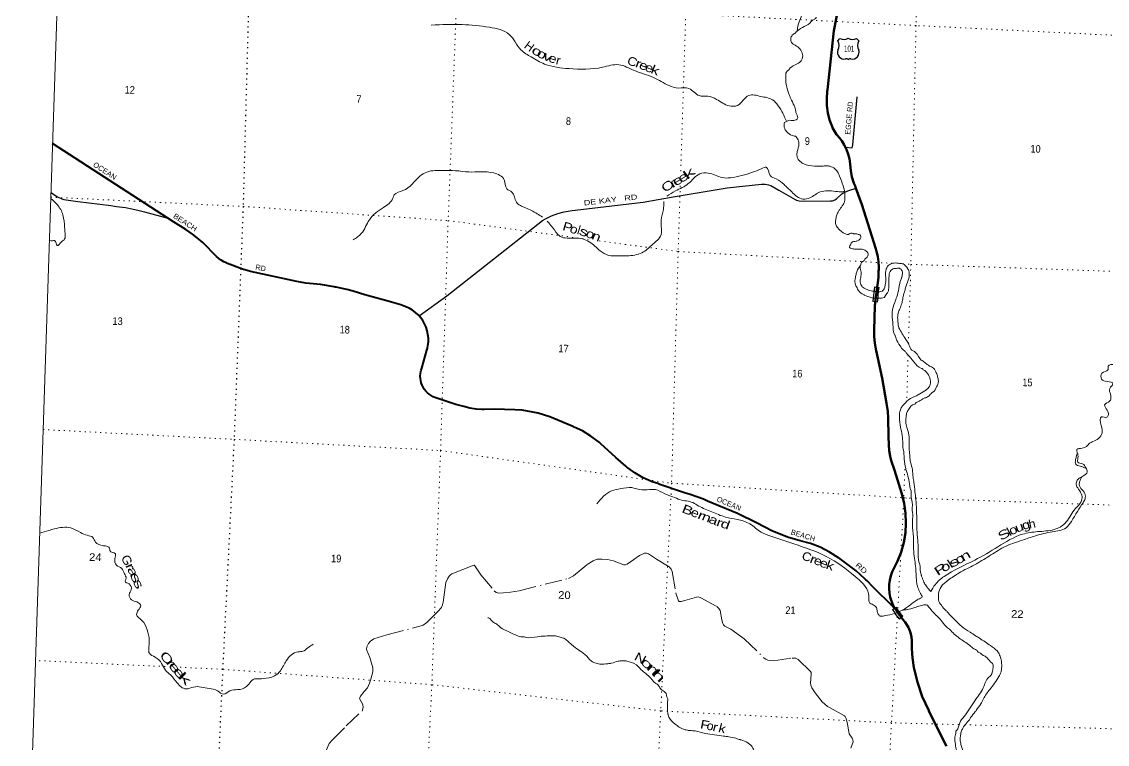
# Model space of a CAD drawing. Header units: feet. Extents: x -751810 to -497223, y -177792 to 12311.
# Drawn here: x -751810 to -726802, y -163256 to -146617 of the extents above; entities that cross this region are included whole.
import ezdxf
from ezdxf.enums import TextEntityAlignment as Align

# ---------------------------------------------------------------- set-up
doc = ezdxf.new("R2010")
doc.units = ezdxf.units.FT
doc.header["$LTSCALE"] = 80
doc.linetypes.add('DOT_DASHED', pattern=[7.7, 5, -1.2, 0.3, -1.2])
doc.linetypes.add('DOTTED', pattern=[1.5, 0.3, -1.2])
for name, color, linetype, lineweight in [('16', 7, 'Continuous', 25), ('20', 7, 'Continuous', 70), ('26', 7, 'Continuous', 40), ('29', 7, 'Continuous', 25), ('39', 7, 'Continuous', 13), ('4', 7, 'Continuous', 13), ('44', 7, 'DOT_DASHED', 13), ('57', 7, 'Continuous', 13), ('6', 7, 'DOTTED', 25), ('7', 7, 'DOTTED', 13)]:
    doc.layers.add(name, color=color, linetype=linetype, lineweight=lineweight)
for name, color, linetype in [('27', 7, 'Continuous'), ('30', 7, 'Continuous'), ('41', 7, 'Continuous')]:
    doc.layers.add(name, color=color, linetype=linetype)

msp = doc.modelspace()

# ---------------------------------------------------------------- linework, layer by layer
at = {"layer": '16'}
for p, q in [((-733011.01, -147059.31), (-732959.7, -147000.55)), ((-732767.94, -146994.58), (-732768.22, -146994.78)), ((-732575.85, -147000.46), (-732524.46, -147059.31))]:
    msp.add_line(p, q, dxfattribs=at)
for centre, radius, start, end in [((-732868.62, -146842.89), 182.07, 239.97227, 303.45418), ((-732666.84, -146843.39), 181.52, 236.33975, 300.08743), ((-732666.85, -146842.89), 182.07, 236.54582, 236.59441), ((-732864.8, -147324.84), 151.42, 159.09177, 283.81923), ((-733203.99, -147169.94), 222.05, 332.97043, 29.75871), ((-732670.68, -147324.84), 151.42, 256.18077, 20.90823), ((-732331.49, -147169.94), 222.05, 150.24129, 207.02957)]:
    msp.add_arc(centre, radius, start, end, dxfattribs=at)
for centre, major_axis, start_param, end_param in [((-732809.46, -147523.66), (-19.56, 51.67), 4.95877769, 6.28318531), ((-732726.01, -147523.66), (19.56, 51.67), 0, 1.32637542)]:
    msp.add_ellipse(centre, major_axis=major_axis, ratio=0.929097, start_param=start_param, end_param=end_param, dxfattribs=at)
at = {"layer": '20'}
for points in [[(-731707.51, -160115.24), (-731720.53, -160087.57), (-731751.31, -160022.17), (-731788.88, -159914.51), (-731800.82, -159870.08), (-731819.19, -159772.43), (-731827.24, -159673.4), (-731824.91, -159574.06), (-731812.2, -159475.52), (-731789.26, -159378.84), (-731756.35, -159285.09), (-731713.81, -159195.3), (-731634.75, -159039.2), (-731551.51, -158828.4), (-731490.77, -158610.06), (-731453.18, -158386.56), (-731439.16, -158160.35), (-731448.86, -157933.92), (-731482.18, -157709.74), (-731538.75, -157490.28), (-731704.02, -156947.33), (-731779.39, -156718.21), (-731804.38, -156624.89), (-731827.11, -156493.53), (-731835.98, -156360.51), (-731839.64, -156166.6), (-731853.13, -155744.96), (-731860.61, -155594.38), (-731888.72, -155397.28), (-731986.79, -154821.7), (-732122.86, -154191.8), (-732131.86, -154157.83), (-732159.99, -154014.62), (-732173, -153869.25), (-732170.74, -153723.31), (-732155.71, -153161.88), (-732155.03, -153136.51), (-732153.03, -153111.88), (-732149.93, -153073.7), (-732075.9, -152503.56), (-732069.6, -152356.99), (-732068.52, -152332.08), (-732067.55, -152306.99), (-732065.83, -152262.98), (-732071.03, -152144.06), (-732088.64, -152026.34), (-732118.46, -151911.11), (-732137.72, -151845.49), (-732453.35, -150826.6), (-732592.13, -150448.42), (-732601.22, -150423.64), (-732611.63, -150398.42), (-732638.8, -150332.63), (-732683.47, -150190.65), (-732713.04, -150044.78), (-732727.21, -149896.62), (-732727.81, -149889.39), (-732743.58, -149776.35), (-732771.08, -149665.57), (-732810.02, -149558.28), (-732859.95, -149455.65), (-732920.33, -149358.8), (-732971.02, -149293.79), (-732990.62, -149268.65), (-733011.52, -149243.79), (-733038.33, -149211.91), (-733088.4, -149139.14), (-733130.59, -149061.54), (-733142.46, -149033.72), (-733198.6, -148875.83), (-733237.93, -148712.94), (-733260.01, -148546.82), (-733264.61, -148379.31), (-733253.61, -148237.23), (-733251.71, -148212.56), (-733248.9, -148187.23), (-733097.78, -146825.06), (-733035.75, -146472.39)], [(-730505.05, -163299.85), (-730909.38, -162490.15), (-730916.67, -162476.45), (-731064.09, -162158.54), (-731177.47, -161826.96), (-731255.57, -161485.34), (-731290.65, -161263.56), (-731302.08, -161053.98), (-731303.44, -161028.97), (-731303.88, -161003.98), (-731306.33, -160864.68), (-731306.77, -160839.67), (-731309.41, -160814.68), (-731312.31, -160787.2), (-731326.97, -160712.44), (-731349.37, -160639.63), (-731379.26, -160569.56), (-731416.31, -160502.99), (-731460.11, -160440.67), (-731510.16, -160383.23), (-731707.51, -160115.24)]]:
    msp.add_lwpolyline(points, dxfattribs=at)
at = {"layer": '26'}
for points in [[(-744614.62, -152722.02), (-744928.06, -152668.24), (-745094.66, -152654.79), (-745266.31, -152638.93), (-745474.51, -152599.52), (-746536.92, -152372.03), (-746726, -152318.21), (-747067.88, -152182.21), (-747092.75, -152172.32), (-747117.88, -152161.2), (-747153.37, -152145.5), (-747213.19, -152111.31), (-747269.11, -152071.06), (-747320.52, -152025.19), (-747366.85, -151974.19), (-747590.59, -151747.41), (-747615.21, -151722.46), (-747640.27, -151701.17), (-747765.41, -151594.85), (-747873.69, -151506.46), (-748025.31, -151404.47), (-748312.42, -151222.1), (-751100.46, -149424.62)], [(-731707.51, -160115.24), (-731735.21, -160087.86), (-732199.19, -159629.29), (-732335.8, -159491.99), (-732360.76, -159466.9), (-732385.67, -159444.69), (-732587.71, -159264.52), (-732988.19, -158963.79), (-732993.62, -158959.86), (-733197.56, -158828.16), (-733414.14, -158718.5), (-733641, -158632.09), (-733875.66, -158569.86), (-734171.81, -158483.09), (-734526.15, -158341.67), (-734863.77, -158163.99), (-735321.57, -157943.13), (-736011.03, -157653.93), (-736107.62, -157612.74), (-736411.75, -157506.86), (-736436.33, -157498.31), (-736461.75, -157490.07), (-736562.18, -157457.54), (-737105.93, -157270.7), (-737156.82, -157253.49), (-737286.22, -157208.59), (-737491.96, -157117.16), (-737687.01, -157004.73), (-737844.24, -156890.67), (-737869.18, -156872.57), (-737894.24, -156850.61), (-738119.49, -156653.19), (-738468.53, -156337.25), (-738511.03, -156300.16), (-738695.79, -156158.99), (-738894.3, -156037.91), (-739079.37, -155950.1), (-739104.2, -155938.32), (-739129.37, -155927.85), (-739553.77, -155751.26), (-739645.52, -155713.81), (-739915.18, -155633.17), (-740277.31, -155560.39), (-740451.79, -155551.5), (-740922.82, -155535.66), (-741158.27, -155547.53), (-741201.99, -155548.04), (-741344.29, -155539.96), (-741484.95, -155517.04), (-741622.46, -155479.55), (-741812.89, -155430.36), (-742295.64, -155267.5), (-742331.28, -155252.33), (-742378.82, -155226.84), (-742423.43, -155196.51), (-742464.62, -155161.69), (-742501.95, -155122.76), (-742535.01, -155080.13), (-742563.42, -155034.29), (-742586.9, -154985.72), (-742605.16, -154934.97), (-742618.02, -154882.58), (-742625.34, -154829.14), (-742627.02, -154775.23), (-742623.07, -154721.44), (-742613.51, -154668.35), (-742605.72, -154641.56), (-742598.38, -154616.3), (-742591.46, -154591.56), (-742477.15, -154182.83), (-742470.17, -154157.87), (-742464.68, -154132.83), (-742451.76, -154073.34), (-742442.45, -153988.4), (-742442.07, -153902.96), (-742450.63, -153817.94), (-742468.02, -153734.29), (-742494.06, -153652.91), (-742528.47, -153574.69), (-742570.86, -153500.51), (-742620.78, -153431.16), (-742677.67, -153367.41), (-742740.92, -153309.95), (-742809.82, -153259.42), (-742883.63, -153216.37), (-742961.53, -153181.27), (-743076.47, -153138.98), (-743293.33, -153078.56), (-743317.4, -153071.1), (-743905.92, -152903.3), (-744175.2, -152823.06), (-744322.74, -152780.36), (-744564.62, -152731.36), (-744589.3, -152726.37), (-744614.62, -152722.02)]]:
    msp.add_lwpolyline(points, dxfattribs=at)
at = {"layer": '29'}
for points in [[(-732837.21, -149502.39), (-732680.36, -149522.21), (-732663.38, -149448.59), (-732567.41, -148347.83)], [(-742656.03, -153387.07), (-742020, -152927.38), (-739810.49, -151197.43), (-739741.26, -151153.94), (-739605.36, -151084.8), (-739461.5, -151034.74), (-739310.16, -150997.2), (-739129.38, -150961.84), (-737491.81, -150773.18), (-736804.31, -150648.42), (-735555.49, -150441.98), (-734769.3, -150359.38), (-734683.29, -150357.73), (-734603.19, -150372.14), (-734555.7, -150390.27), (-734367.22, -150496.19), (-733992.47, -150714.24), (-733957.8, -150728.15), (-733897.76, -150743.16), (-733777.05, -150749.09), (-733180.6, -150743.15), (-733135.37, -150738.78), (-733109.1, -150732.53), (-733079.08, -150718.76), (-733040.3, -150692.48), (-732916.47, -150581.11), (-732897.71, -150567.34), (-732866.44, -150552.32), (-732781.97, -150512.28), (-732755.11, -150501.02), (-732590.47, -150452.95)], [(-751137.63, -150550.1), (-750984.27, -150653.07), (-750888.54, -150695.85), (-750839.17, -150710.64), (-750784.13, -150720.65), (-750517.59, -150757.09), (-749756.53, -150852.22), (-749627.1, -150869.57), (-749420.72, -150898.36), (-749275.62, -150925.89), (-749104.25, -150962.18), (-748977.27, -150994.29), (-748442.52, -151138.22)]]:
    msp.add_lwpolyline(points, dxfattribs=at)
at = {"layer": '39'}
for p, q in [((-732945.72, -150907.88), (-732966.76, -150943.55)), ((-736930.6, -162268.57), (-736932.93, -162398.82))]:
    msp.add_line(p, q, dxfattribs=at)
msp.add_arc((-731094.57, -159855.11), 26.47, 308.82498, 17.12843, dxfattribs=at)
for points in [[(-734173.52, -145078.2), (-733989.27, -145101.31), (-733789.31, -145131.84), (-733650.67, -145280.7), (-733682.66, -145515.11), (-733798.32, -145872.97), (-733815.36, -146182.57), (-733839.42, -146467.69), (-733902.01, -146616.2), (-733943.88, -146828.34)], [(-733489.29, -146527.07), (-733517.57, -146530.38), (-733542.36, -146557.95), (-733595.34, -146584.82), (-733620.14, -146612.39), (-733947.42, -146833.75), (-733984.56, -146873.09), (-734058.31, -146927.63), (-734092.5, -147015.38), (-734089.47, -147059.77), (-734074.17, -147096.4), (-734022.82, -147142), (-733907.66, -147217.39), (-733833.66, -147332.03), (-733822.31, -147364.54), (-733818.91, -147392.82), (-733828.68, -147469.1), (-733862.24, -147528.68), (-734090.99, -147667.93), (-734148.81, -147730.92), (-734194.18, -147778.12), (-734208.6, -147882.47), (-734200.39, -148055.88), (-734121.59, -148315.63), (-734098.88, -148380.65), (-734013.99, -148547.92), (-733976.68, -148681.78), (-733973.2, -148706.03), (-733931.7, -148831.94), (-733944.5, -148863.84), (-734001.42, -148886.58), (-734086.06, -148888.48), (-734146.56, -148890.99), (-734207.69, -148921.66), (-734236.32, -148941.09), (-734249.39, -148985.06), (-734242.6, -149041.62), (-734219.88, -149106.64), (-734192.5, -149143.58), (-734057.66, -149239.6), (-733969.61, -149265.98), (-733938.48, -149315.11), (-733904.49, -149416.65), (-733904.85, -149432.75), (-733945.05, -149608.96), (-733951.06, -149697.42), (-733932.55, -149770.38), (-733877.53, -149832.19), (-733814.18, -149882.12), (-733738.3, -149912.22), (-733481.22, -149946.88), (-733368.28, -149941.66), (-733279.51, -149935.83), (-733191.1, -149946.11), (-733131.16, -149967.76), (-733075.58, -150005.4), (-733001.15, -150099.91), (-732985.77, -150132.52), (-732970.56, -150173.18), (-732847.58, -150619.32), (-732848.4, -150655.55), (-732845.99, -150728.12), (-732863.36, -150784.06), (-732909.37, -150859.43), (-732945.72, -150907.88)], [(-742375.44, -146695.2), (-741660.52, -146682.77), (-741037.29, -146745.09), (-740579.33, -146909.32), (-740308.53, -147265.2), (-740075.91, -147428.06), (-739762.84, -147592.27), (-739199.72, -147696.41), (-738429.72, -147666.14), (-738054.96, -147607.25), (-737694.42, -147743.22), (-737254.28, -147900.65), (-736897.95, -148088.84), (-736678.92, -148144.34), (-736437.86, -148154.41), (-736201.3, -148319.46), (-736000.67, -148333.89), (-735804.41, -148404.56), (-735510.93, -148555.86), (-735323.26, -148543.56), (-735060.08, -148314.78), (-734783.28, -148336.42), (-734516.89, -148414.05), (-734381.76, -148550.67), (-734193.58, -148909.29)], [(-744177.21, -151643.22), (-743981.53, -151488.19), (-743801.44, -151177.35), (-743475.55, -150892.76), (-743257.41, -150682.25), (-743226.07, -150606.99), (-743026.65, -150506.51), (-742636.37, -150174.24), (-742473.36, -150078.29), (-742107.56, -150041.19), (-741814.01, -150047.42), (-741511.35, -150076.19), (-740936.82, -150100.21), (-740695.9, -150257.37), (-740636.14, -150463.38), (-740516.64, -150540.92), (-740413.62, -150770.9), (-740203.83, -150902.59), (-739937.87, -151038.63), (-739815.66, -151119.01)], [(-736949.43, -150632.26), (-736748.38, -150515.08), (-736453.5, -150346.06), (-736188.49, -150121.39), (-735996.46, -150101.2), (-735672.91, -150207.42), (-735483.91, -150211.29), (-734975.44, -150083.44), (-734772.84, -150003.25), (-734656.73, -149969.82), (-734566.08, -150158.98), (-734428.5, -150237.27), (-734248.76, -150365.69), (-734072.72, -150534.25), (-733812.05, -150700.3), (-733655.84, -150670.56), (-733412.8, -150537.65), (-733062.07, -150524.1), (-732897.43, -150533), (-732862.13, -150524.46)], [(-751142.19, -150686.63), (-750987.34, -150834.64), (-750860.29, -151067.64), (-750822.24, -151359.39), (-750811.41, -151484.77), (-750821.09, -151619.37), (-750896.37, -151686.75), (-750990.4, -151769.46), (-751054.14, -151657.99), (-751102.52, -151660), (-751162.7, -151655.47), (-751173.88, -151649.72)], [(-739707.76, -151208.66), (-739647.68, -151268.38), (-739502.79, -151459.82), (-739402.39, -151560.73), (-739071.94, -151598.73), (-738735.4, -151683.32), (-738482.62, -151893.37), (-738289.81, -151998.15), (-738072.86, -152007.22), (-737819.23, -152005.73), (-737483.46, -151917), (-737266.51, -151734.65), (-737091.91, -151554.56), (-737080.46, -151186.29), (-737027.96, -150942.66), (-737016.76, -150771.86), (-737015.58, -150760.22)], [(-732966.76, -150943.55), (-733005.22, -151002.02), (-733039.34, -151085.75), (-733057.51, -151177.93), (-733055.92, -151286.72), (-733009.31, -151364.41), (-732906.78, -151463.65), (-732886.91, -151476.24), (-732815.15, -151510.27), (-732775.06, -151519.33), (-732754.66, -151507.76), (-732657.65, -151494.09), (-732633.67, -151502.74), (-732573.27, -151504.26), (-732541.33, -151517.15), (-732501.24, -151526.21), (-732489.52, -151542.62), (-732482.38, -151583.08), (-732495.26, -151619), (-732524.08, -151646.47), (-732585.11, -151673.13), (-732690.53, -151702.7), (-732698.95, -151718.6), (-732736.99, -151798.2), (-732737.43, -151818.33), (-732693.59, -151839.57), (-732605.27, -151853.87), (-732476.33, -151853.09), (-732364.39, -151892.15), (-732313.4, -151953.85), (-732318.68, -152010.1)], [(-732318.68, -152010.1), (-732335.51, -152041.9), (-732364.24, -152065.34), (-732388.85, -152084.87), (-732405.68, -152116.67), (-732430.38, -152140.2), (-732446.58, -152143.83), (-732475.84, -152191.42), (-732489.01, -152239.43)], [(-732492.08, -152237.41), (-732505.56, -152255.82), (-732585.68, -152418.25), (-732603.85, -152510.42), (-732617.38, -152574.52), (-732610.68, -152635.1), (-732591.89, -152696), (-732537.78, -152798.05), (-732518.28, -152826.73), (-732450.99, -152880.78), (-732391.31, -152914.51), (-732251.45, -152966.36), (-732194.33, -152980.28)], [(-732489.01, -152239.43), (-732493.58, -152263.48), (-732472.12, -152384.85), (-732482.97, -152509.43), (-732493.27, -152609.86), (-732478.43, -152666.63), (-732451.23, -152711.62), (-732387.88, -152761.54), (-732332.05, -152787.11), (-732211.88, -152818.32), (-732181.27, -152820.27)], [(-732194.33, -152980.28), (-732000.97, -152980.31), (-731941.21, -152966.1), (-731926.03, -152952.33), (-731920.45, -152938.43), (-731912.04, -152922.53), (-731878.83, -152879.06), (-731845.09, -152811.44), (-731835.68, -152751.26), (-731829.1, -152457.41), (-731819.79, -152401.25), (-731802.87, -152365.42), (-731773.95, -152333.93), (-731716.86, -152303.15), (-731656.28, -152296.61), (-731615.84, -152289.58), (-731591.76, -152294.21), (-731528.68, -152356.22), (-731522.17, -152424.85), (-731535.87, -152497.01), (-731544.47, -152520.96), (-731592.27, -152676.83), (-731606.42, -152769.11), (-731650.75, -152949.24), (-731698.11, -153084.99), (-731755.23, -153297.02), (-731756.94, -153373.5), (-731741.59, -153587.36), (-731694.83, -153838.24), (-731683.2, -153858.68), (-731664.33, -153915.53), (-731575.32, -154078.88), (-731496.95, -154177.52), (-731465.28, -154202.48), (-731422.16, -154255.92), (-731394.7, -154288.84), (-731257.27, -154449.37), (-731079.32, -154598.84), (-731059.37, -154607.4), (-731043.8, -154631.95), (-731015.89, -154644.74), (-730968.46, -154686.22), (-730890.9, -154821.08), (-730876.24, -154885.89), (-730882.07, -154966.29), (-730890.76, -154994.27), (-730944.82, -155069.43), (-731006.29, -155116.22), (-731157.45, -155209.07), (-731198.17, -155228.19), (-731373.38, -155316.42), (-731443.37, -155383.13), (-731534.3, -155485.56), (-731546.93, -155509.41), (-731568.05, -155553.18), (-731592.06, -155725.76), (-731564.89, -155951.99), (-731513.06, -156335.91), (-731511.11, -156428.6), (-731503.68, -156456.98), (-731480.63, -156687.13), (-731445.24, -156905.51), (-731434.05, -156946.06), (-731351.47, -157307.59), (-731346.45, -157348.59), (-731332.4, -157380.37), (-731321.59, -157530.82), (-731291.91, -157735.82), (-731295.19, -157849.91), (-731284.89, -157954.75), (-731291.4, -158187.51), (-731269.88, -158479.29), (-731252.75, -158924.12), (-731224.68, -159110.09), (-731200.22, -159457.08), (-731186.64, -159570.18), (-731164.18, -159647.27), (-731114.45, -159765.32), (-731069.03, -159847.24)], [(-732183.19, -152820.07), (-732043.03, -152834.65), (-731990.32, -152819.87), (-731957.38, -152788.48), (-731923.46, -152712.8), (-731918.53, -152672.65), (-731914.14, -152656.66), (-731908.01, -152382.92), (-731894.31, -152310.77), (-731868.89, -152255.02), (-731770.62, -152185), (-731653.23, -152173.23), (-731566.42, -152183.67), (-731520.96, -152191.28), (-731394.63, -152307.23), (-731379.06, -152331.78), (-731368.15, -152384.42), (-731375.43, -152529.24), (-731435.19, -152695.51), (-731461.44, -152796.2), (-731487.89, -152878.62), (-731513.83, -153006.67), (-731537.49, -153109.17), (-731580.46, -153228.92), (-731618.96, -153328.65), (-731630.17, -153469.33), (-731623.64, -153537.96), (-731613.63, -153630.85), (-731544.22, -153769.54), (-731466.48, -153896.35), (-731374.4, -154045.44), (-731327.55, -154154.43), (-731217.13, -154235.31), (-731087.44, -154407.25), (-731004.72, -154461.08), (-730967.8, -154497.16), (-730908.04, -154537.55), (-730880.46, -154555.5), (-730829.03, -154576.95), (-730750.66, -154675.58), (-730716.5, -154769.08), (-730694.41, -154862.27), (-730700.33, -154946.7), (-730734.26, -155022.37), (-730821.7, -155149.05), (-730846.23, -155164.55), (-730887.57, -155211.84), (-730968.28, -155268.29), (-731036.4, -155296.43), (-731059.06, -155310.37), (-731167.93, -155366.34), (-731226.68, -155417.2), (-731228.88, -155424.06), (-731240.27, -155426.47), (-731389.28, -155565.03), (-731425.07, -155629.31), (-731433.42, -155697.85), (-731443.61, -155753.66), (-731445.33, -155830.14), (-731420.12, -155963.68), (-731389.89, -156053.05), (-731366.43, -156381.51), (-731365.3, -156481.88), (-731355.41, -156550.21), (-731344.59, -156700.66), (-731320.61, -156805.33), (-731286.68, -156982.9), (-731276.21, -157101.41), (-731255.14, -157232.5), (-731241.47, -157341.58), (-731228.43, -157478.85), (-731205.89, -157675.53), (-731199.74, -157816.9), (-731193.23, -157990.22), (-731184.47, -158364.26), (-731171.06, -158515.37), (-731162.14, -158656.56), (-731124.01, -159112.63), (-731112.74, -159149.16), (-731110.61, -159233.79), (-731096.4, -159318.73), (-731088.97, -159352.15), (-731085.4, -159367.33), (-731062.68, -159432.34), (-731051.23, -159460.82), (-731028.42, -159521.81)], [(-725783.11, -153919.37), (-725929.82, -153866.9), (-726118.32, -153659.53), (-726223.48, -153719.62), (-726277.61, -153858.4), (-726341.44, -153988.72), (-726222.73, -154132.72), (-726181.11, -154291.63), (-726265.44, -154382.81), (-726417.6, -154364.36), (-726489.39, -154492.33), (-726617.05, -154513.19), (-726779.61, -154550.72), (-726784.92, -154629.08), (-726929.26, -154711.71), (-726932.91, -154846.56), (-726808.39, -154900.12), (-726667.7, -154952.35), (-726746.85, -155063.9), (-726747.54, -155128.35), (-726717.05, -155264.62), (-726744.79, -155350.11), (-726863.27, -155439.86), (-726802.13, -155565.33), (-726776.06, -155663.14), (-726812.91, -155726.08), (-726937.12, -155712.82), (-726941.73, -155918.16), (-726922.63, -156086.2), (-727002.45, -156213.84), (-727132.22, -156284.98), (-727208.33, -156324.12)], [(-727492.91, -156546.42), (-727502.19, -156469), (-727380.22, -156439.85), (-727208.29, -156324.1)], [(-727292.37, -156898.53), (-727427.68, -156850.93), (-727528.36, -156804.41), (-727532.08, -156701.49), (-727487.74, -156556.25), (-727478.16, -156663.44), (-727482.22, -156759.99), (-727371.16, -156798.89), (-727294.61, -156892.76)], [(-727385.6, -157094.49), (-727264.01, -156978.67), (-727294.61, -156892.76)], [(-730868.62, -159738.85), (-730770.27, -159580.53), (-730559, -159389.88), (-729857.08, -159016.23), (-729320.91, -158708.18), (-728753.28, -158417.58), (-728406.72, -158359.53), (-728024.26, -158309.02), (-727776.94, -158170.25), (-727564.79, -157862.77), (-727394.36, -157638.17), (-727389.37, -157519.49), (-727466.07, -157381.28), (-727517.5, -157264.28), (-727495.62, -157174.52), (-727385.95, -157095.26)], [(-727385.6, -157094.49), (-727438.88, -157213.16), (-727442.77, -157305.69), (-727409.15, -157367.54), (-727317.37, -157482.2), (-727314.32, -157601.21), (-727360.57, -157696), (-727489.55, -157892.11), (-727628.1, -158124.08), (-727753.13, -158274.01), (-728070.82, -158363.49), (-728459.08, -158456.07), (-728757.02, -158554.44), (-729186.57, -158719.85), (-729523.14, -158923.39), (-729859.46, -159120.91), (-730215.45, -159307.52), (-730464.12, -159478.48), (-730631.51, -159630.66), (-730690.42, -159787.38), (-730683.99, -159969.4)], [(-738564.31, -157715.27), (-738221.92, -157421.29), (-738006.36, -157367.83), (-737757.92, -157345.98), (-737570.53, -157388.07), (-737397.68, -157393.28), (-737210.44, -157391.03), (-736993.18, -157488.77), (-736808.89, -157556.93), (-736646.62, -157622.14), (-736349.67, -157690.98), (-736212.09, -157769.27), (-735913.74, -157900.62), (-735596.98, -158024.69), (-735327.47, -158076.26), (-735034.09, -158181.48), (-734776.41, -158371.32), (-734572.62, -158454.39), (-734023.02, -158640.58), (-733260.68, -158936.41), (-732611.58, -159388.7), (-732302.47, -159790.52), (-732295.33, -159949.34)], [(-751396.59, -158393.52), (-751187.74, -158332.07), (-751055.39, -158295.29), (-750680.22, -158274.7), (-750455.27, -158380.82), (-750298.94, -158443.78), (-750170.23, -158493.49), (-750110.25, -158598.76), (-749928.65, -158682.92), (-749784.2, -158741.35), (-749778.45, -158795.99), (-749652.76, -158869.76), (-749661.34, -158978.21), (-749629.6, -159132.67), (-749503.91, -159206.44), (-749444.61, -159327.8), (-749407.07, -159440.19), (-749427.86, -159503.8), (-749335.81, -159564.07), (-749286.81, -159691.05), (-749331.98, -159808.04), (-749280.72, -159929.07), (-749154.01, -159978.7), (-749067.16, -160066.96), (-749125.8, -160169.28), (-749162, -160264.49), (-749041.02, -160402.54), (-748921.25, -160617.1), (-748870.96, -160856.97), (-748883.43, -161057.95), (-748869.66, -161161.29), (-748734.43, -161247.54), (-748585.67, -161394.81), (-748497.59, -161549.61), (-748379.36, -161657.32), (-748230.11, -161840.88), (-748026.69, -161980.35), (-747851.81, -161937.29), (-747495.17, -161974.36), (-747300.07, -162024.83), (-747158.56, -162105.3), (-747012.3, -162024.77), (-746836.09, -161997.89), (-746629.73, -161923.9), (-746416.97, -161745.4), (-746414.96, -161745.48), (-746241.77, -161742.65), (-745985.7, -161682.83), (-745851.89, -161563.49), (-745715.36, -161331.43), (-745443.07, -161125.2), (-745329.9, -161113.81), (-745219.96, -161035.79), (-745095.63, -160950.31)], [(-731028.42, -159521.81), (-730973.95, -159607.76), (-730895.59, -159706.38), (-730868.62, -159738.85)], [(-731696.92, -160243.87), (-731702.72, -160245.75), (-731917.3, -160292.7), (-731965.88, -160303.57), (-732030.39, -160305.97), (-732077.72, -160260.48), (-732104.02, -160175.23), (-732130.31, -160090), (-732218, -160032.37), (-732268.48, -160003.51), (-732295.33, -159949.34)], [(-731077.9, -159875.83), (-731184.05, -159932.57), (-731286.33, -160002.48), (-731491.08, -160150.38), (-731696.92, -160243.87)], [(-731529.96, -160168.04), (-731473.9, -160162.42), (-731330.93, -160135.13), (-731239.34, -160106.7), (-731176.23, -160084.87), (-731111.36, -160065.87), (-731048.17, -160051.47), (-731000.31, -160042.94), (-730977.18, -160044.67), (-730944.82, -160055.57)], [(-730683.99, -159969.4), (-730603.98, -160082.44), (-730553.08, -160145.75), (-730513.92, -160179.53), (-730463.12, -160233.71), (-730379.98, -160324.03), (-730310.78, -160391.69), (-730156.23, -160542.81), (-729960.84, -160675.21), (-729836.74, -160755.95), (-729744.83, -160814.23), (-729491.98, -160984.77), (-729339.61, -161106.83), (-729281.29, -161200.93), (-729247.49, -161310.52), (-729234, -161427.66), (-729235.62, -161500.11), (-729249.69, -161588.36), (-729300.43, -161695.82), (-729508.52, -161992.65), (-729587.37, -162095.37), (-729713.4, -162325.8), (-729825.63, -162480.03), (-729842.28, -162503.78), (-729950.13, -162642.03), (-729990.51, -162708.19), (-730049.1, -162772.72), (-730129.98, -162883.12), (-730165.51, -162970.21), (-730187.19, -163070.84), (-730187.78, -163179.75), (-730165.97, -163285.01), (-730139.77, -163374.27), (-730050.4, -163521.51), (-729933.13, -163681.53), (-729890.65, -163763.14), (-729863.45, -163808.13), (-729809.79, -163930.3), (-729743.59, -164032.65), (-729593.05, -164326.41), (-729566.4, -164395.55), (-729440.39, -164704.8), (-729393, -164927.5), (-729376.03, -165068.88), (-729350.58, -165371.57), (-729384.09, -165608.34), (-729412.85, -165813.01), (-729414.83, -165901.57), (-729404.29, -165970.3), (-729381.03, -166011.16), (-729297.38, -166053.53), (-729248.97, -166050.72), (-729155.55, -166016.83), (-729029.03, -165943.5), (-728954.83, -165868.84), (-728909.55, -165825.68), (-728864.36, -165786.55), (-728664.27, -165666.73), (-728477.25, -165590.9), (-728380.08, -165569.18), (-728315.38, -165558.72), (-728283.26, -165563.57), (-728093.75, -165556.25), (-727993.18, -165562.81), (-727868.99, -165594.13), (-727761.37, -165645.17), (-727737.66, -165665.9), (-727639.34, -165773.09), (-727616.54, -165834.07), (-727597.04, -165862.75), (-727551.7, -165996.79), (-727526.4, -166126.31), (-727479.38, -166365.1), (-727465.71, -166474.19), (-727466.02, -166667.5), (-727445.29, -166821.05), (-727427.97, -166946.33), (-727452.97, -167163.18), (-727470.52, -167227.18), (-727500.15, -167290.86), (-727524.85, -167314.4), (-727631.06, -167380.19), (-727671.78, -167399.3), (-727979.68, -167476.13), (-728227.36, -167562.52), (-728333.13, -167608.19), (-728484.45, -167709.08), (-728542.62, -167788.16), (-728551.21, -167812.11), (-728555.79, -167836.16), (-728576.72, -167871.88), (-728577.36, -167900.05), (-728550.98, -167981.26), (-728500.18, -168051)], [(-730944.82, -160055.57), (-730833.16, -160192.23), (-730630.03, -160404.4), (-730523.61, -160535.52), (-730436.35, -160608.02)], [(-741074.26, -160332.66), (-741062.44, -160345.05), (-741026.48, -160358.04), (-740999.01, -160390.94), (-740912.05, -160465.62), (-740828.66, -160520.06), (-740812.91, -160536.57), (-740638.09, -160645.67), (-740386.75, -160756.7), (-740290.65, -160783.27), (-740226.22, -160784.88), (-740190.17, -160793.85), (-739927.99, -160780.29), (-739576.97, -160756.88), (-739516.57, -160758.4), (-739404.46, -160789.41), (-739360.44, -160802.59), (-739320.44, -160815.67), (-739237.15, -160874.15), (-739146.34, -160956.98), (-738952.18, -161102.81), (-738801.69, -161219.36), (-738738.89, -161293.43), (-738659.7, -161355.83), (-738603.88, -161381.4), (-738495.71, -161408.28), (-738306.19, -161400.95), (-738229.41, -161390.8), (-738067.18, -161342.52), (-737974.31, -161332.76), (-737889.74, -161334.89), (-737873.73, -161339.33), (-737646.11, -161429.61), (-737512.18, -161565.88), (-737409.2, -161644.99), (-737247.89, -161818.19), (-737212.37, -161851.31), (-737184.46, -161864.09), (-737133.2, -161913.71), (-737078.53, -161991.6), (-736983.43, -162062.45), (-736956.42, -162115.49), (-736956.95, -162139.64), (-736933.97, -162192.58), (-736930.6, -162268.57)], [(-730436.35, -160608.02), (-730326.05, -160719.53), (-730211.26, -160811.03), (-729969.34, -160982.24), (-729874.32, -161057.13), (-729802.75, -161099.2), (-729775.29, -161132.11), (-729739.41, -161149.13), (-729676.07, -161199.05), (-729600.47, -161241.22), (-729490.25, -161356.77), (-729462.6, -161381.62), (-729439.17, -161414.43), (-729432.74, -161487.09), (-729451.28, -161595.37), (-729485.21, -161671.04), (-729530.4, -161710.17), (-729660.81, -161956.59), (-729852.79, -162253.82), (-730102.68, -162618.05), (-730202.56, -162760.53), (-730270.86, -162931.98), (-730283.21, -162943.76), (-730287.87, -162971.83), (-730292.62, -163003.93), (-730306.05, -163064.01), (-730312.6, -163176.61), (-730287.93, -163334.29), (-730277.12, -163390.95), (-730207.97, -163541.71), (-730122.37, -163676.77), (-730111.2, -163717.32), (-730080.79, -163798.64), (-730038.22, -163876.22), (-729965.59, -164051.23), (-729945.9, -164071.86), (-729899.57, -164161.63), (-729712.56, -164625.46), (-729637.62, -164877.03), (-729619.11, -164949.99), (-729561.99, -165277.65), (-729565.01, -165591.71), (-729574.68, -165663.96), (-729590.91, -165848.8), (-729578.51, -166014.23), (-729560.54, -166111.34), (-729529.68, -166172.53), (-729438.87, -166255.36), (-729331.07, -166298.35), (-729299.13, -166311.23), (-729242.67, -166308.63), (-729043.94, -166249.2), (-728783, -166110.78), (-728746.4, -166095.59), (-728455.84, -165893.49), (-728394.54, -165854.76), (-728337.63, -165832.03), (-728309.26, -165824.69), (-728240.36, -165806.29), (-728139.34, -165792.72), (-727994.3, -165792.34), (-727918.24, -165814.39), (-727858.67, -165852.14), (-727826.91, -165873.07), (-727722.26, -166056.94), (-727626.65, -166284.88), (-727600.35, -166370.11), (-727588.73, -166390.54), (-727569.08, -166592.41), (-727573.87, -166805.73), (-727593.22, -166950.22), (-727597.52, -166962.2), (-727602.45, -167002.35), (-727623.94, -167062.22), (-727701.88, -167124.7), (-727962.27, -167238.96), (-728063.66, -167268.62), (-728266.78, -167344.05), (-728455.14, -167480.26), (-728598.78, -167597.47), (-728669.03, -167676.25), (-728724.43, -167811.78), (-728726.79, -167916.42), (-728709.45, -168041.71), (-728621.63, -168257.37), (-728520.27, -168408.93), (-728489.15, -168458.04), (-728449.88, -168503.33), (-728406.32, -168536.64), (-728382.97, -168573.47), (-728268.19, -168664.96), (-728172.55, -168711.67), (-728080.22, -168726.08), (-727935.81, -168753.87), (-727771.1, -168774.13), (-727674.37, -168772.54), (-727569.23, -168755.05)], [(-736932.93, -162398.82), (-736935.33, -162434.18), (-736922.02, -162559.37), (-736918.35, -162575.57), (-736899.48, -162632.43), (-736757.95, -162789.02), (-736662.84, -162859.88), (-736603.07, -162889.57), (-736527.21, -162919.67), (-736422.87, -162938.4), (-736298.23, -162949.59), (-736057.73, -163003.96), (-735640.15, -163066.81), (-735519.62, -163081.92), (-735355.26, -163118.27), (-735259.26, -163148.87), (-735239.21, -163153.4), (-735079.68, -163225.88), (-735020.28, -163271.67), (-734949.96, -163370.09), (-734857.11, -163541.58), (-734806.21, -163607.3), (-734774.45, -163628.23), (-734675.94, -163727.36), (-734657.35, -163796.3), (-734622.64, -163865.64), (-734615.48, -163906.09), (-734600.37, -163950.77), (-734584.63, -163967.28), (-734585.17, -163991.43), (-734562.36, -164052.41), (-734559.86, -164120.94), (-734556.47, -164149.21), (-734584.14, -164305.58), (-734643.3, -164428.95), (-734673.83, -164532.9), (-734694.95, -164576.67), (-734794.04, -164864.14), (-734846.95, -165068.2), (-734864.69, -165168.43)]]:
    msp.add_spline(points, degree=3, dxfattribs=at)
at = {"layer": '4'}
msp.add_lwpolyline([(-745759.2, 12310.88), (-714696.48, 11306.43), (-683632.43, 10344.71), (-652567.08, 9425.72), (-621500.49, 8549.46), (-590432.73, 7715.93), (-559363.85, 6925.15), (-528293.92, 6177.09), (-497222.97, 5471.78), (-501256.99, -177792.42), (-532580.02, -177081.38), (-563902.02, -176327.26), (-595222.97, -175530.05), (-626542.79, -174689.77), (-657861.41, -173806.4), (-689178.81, -172879.95), (-720494.9, -171910.43), (-751809.61, -170897.82)], close=True, dxfattribs=at)
msp.add_lwpolyline([(-745759.2, 12310.88), (-714696.48, 11306.43), (-683632.43, 10344.71), (-652567.08, 9425.72), (-621500.49, 8549.46), (-590432.73, 7715.93), (-559363.85, 6925.15), (-528293.92, 6177.09), (-497222.97, 5471.78), (-501256.99, -177792.42), (-532580.02, -177081.38), (-563902.02, -176327.26), (-595222.97, -175530.05), (-626542.79, -174689.77), (-657861.41, -173806.4), (-689178.81, -172879.95), (-720494.9, -171910.43), (-751809.61, -170897.82)], close=True, dxfattribs=at)
at = {"layer": '44'}
for points in [[(-744845.71, -163507.82), (-744723.9, -163240.06), (-744657.23, -163159.96), (-744332.94, -162829.67), (-743968.16, -162490.97), (-743940.86, -162411.61), (-743954, -162336.9), (-744028.91, -162201.3), (-744005.9, -162146.3), (-743918.23, -162043.1), (-743845.79, -161956.09), (-743795.75, -161845.96), (-743766.29, -161756.03), (-743720.7, -161585.66), (-743721.85, -161496.73), (-743790.69, -161258.95), (-743865.68, -161075.15), (-743858.3, -161012.5), (-743823.28, -160932.41), (-743773.24, -160877.35), (-743701.39, -160830.76), (-743402.38, -160732.42), (-742607.47, -160531.67), (-742559.89, -160514.43), (-742474.83, -160454.36), (-742222.97, -160201.81), (-742139.6, -160103.96), (-742113.32, -160047.65), (-742101.97, -159985.79), (-742049.78, -159582.2), (-742038.27, -159527.06), (-742004.5, -159448.21), (-741963.22, -159386.89), (-741943.2, -159364.37), (-741901.36, -159333.14), (-741646.37, -159231.01), (-741429.1, -159142.86), (-741390.32, -159131.6), (-741367.88, -159143.89), (-741229.62, -159352.35), (-740923.22, -159724.29), (-740876.22, -159761.07), (-740819.92, -159772.34), (-740712.05, -159764.99), (-740545.98, -159756.07), (-740350.98, -159721.39), (-739215.53, -159438.05), (-739099.97, -159378.14), (-738783.17, -159116.15), (-738645.9, -159031.5), (-738550.83, -158996.46), (-738442.88, -158989.36), (-738318.17, -159001.46), (-738173.59, -159032.42), (-738123.69, -159051.19)], [(-738123.69, -159051.19), (-737940.2, -159120.21), (-737901.63, -159122.85), (-737864.11, -159107.83), (-737708.54, -158999.06), (-737576.41, -158910.1), (-737463.83, -158857.54), (-737413.63, -158852.35), (-737368.76, -158867.55), (-737186.32, -158992.12), (-736894.67, -159169.15), (-736848.12, -159220.74), (-736827.12, -159279.28), (-736737.86, -159779.54), (-736682.58, -159954.51), (-736665.75, -159966.31), (-736620.72, -159968.81), (-736535.72, -159946.41), (-736265.47, -159866.19), (-736221.23, -159862.76), (-736165.4, -159881.21), (-735800.15, -160081.44), (-735748.02, -160128.99), (-735721.34, -160175.29), (-735678.81, -160388.04), (-735661.3, -160473.13), (-735644.6, -160506.75), (-735613.77, -160533.2), (-735471.82, -160604.14), (-735165.53, -160827.45), (-734705.43, -161271.9), (-734670.6, -161294.07), (-734618.07, -161319.1), (-734553.02, -161329.11), (-734488.96, -161330.89), (-734057.67, -161269.04), (-733976.78, -161273.33), (-733920.08, -161304.08), (-733639.53, -161576.23), (-733621.12, -161605.68), (-733621.12, -161640.72), (-733641.13, -161850.96), (-733632.24, -161897.88), (-733608.61, -161958.58), (-733532.64, -162068.62), (-733370.25, -162276.05), (-733246.05, -162383.52), (-733189.57, -162417.85), (-732859.19, -162600.05), (-732840.58, -162619.33), (-732820.57, -162664.38), (-732786.6, -162793.8)], [(-732786.6, -162793.8), (-732759.28, -162970.98), (-732745.34, -163018.41), (-732681.72, -163111.14), (-732666.35, -163152.16), (-732659.21, -163196.24), (-732711.74, -163343.91)]]:
    msp.add_lwpolyline(points, dxfattribs=at)
at = {"layer": '57'}
for p, q in [((-732165.27, -152722.38), (-732058.94, -152739.73)), ((-732158.42, -152731.6), (-732067.97, -152746.36)), ((-732093.37, -153073.44), (-732200.28, -153063.42)), ((-731748.62, -160149.11), (-731654.48, -160101.67)), ((-731737.68, -160152.56), (-731657.84, -160112.32)), ((-731512.29, -160304.83), (-731590.47, -160377.54))]:
    msp.add_line(p, q, dxfattribs=at)
for points in [[(-732165.27, -152722.38), (-732182.04, -152848.75), (-732193.17, -152977.55), (-732200.28, -153063.42)], [(-732191.66, -153056.19), (-732185.2, -152978.22), (-732174.09, -152849.62), (-732158.42, -152731.6)], [(-732067.97, -152746.36), (-732077.13, -152810.68), (-732091.48, -152928.21), (-732097.84, -153022.51), (-732100.78, -153064.71), (-732191.66, -153056.19)], [(-732058.94, -152739.73), (-732069.2, -152811.73), (-732083.51, -152928.96), (-732089.86, -153023.06), (-732093.37, -153073.44)], [(-731748.62, -160149.11), (-731721.2, -160200.11), (-731694.97, -160244.09), (-731653.23, -160302.35), (-731613.48, -160351.34), (-731590.47, -160377.54)], [(-731589.89, -160366.08), (-731607.37, -160346.18), (-731646.87, -160297.5), (-731688.27, -160239.7), (-731714.24, -160196.16), (-731737.68, -160152.56)], [(-731657.84, -160112.32), (-731631.48, -160161.4), (-731586.99, -160228.32), (-731546.02, -160280.94), (-731523.66, -160304.48), (-731589.89, -160366.08)], [(-731654.48, -160101.67), (-731624.61, -160157.28), (-731580.49, -160223.64), (-731539.95, -160275.72), (-731512.29, -160304.83)]]:
    msp.add_lwpolyline(points, dxfattribs=at)
for centre, radius, start, end in [((-730656.28, -153052.89), 1492.04, 167.46903, 182.05154), ((-730898.51, -159725), 897.24, 206.4166, 223.21843)]:
    msp.add_arc(centre, radius, start, end, dxfattribs=at)
at = {"layer": '6'}
msp.add_lwpolyline([(-745428.48, -125280.18), (-745478.1, -129275.6), (-745718.2, -134623.09), (-746377.84, -139992.1), (-746565.66, -145525.79), (-746709, -150871.09), (-746917.2, -156234.71), (-747180.24, -161528.3), (-747420.69, -166833.03)], dxfattribs=at)
at = {"layer": '7'}
for p, q in [((-736512.8, -146435.09), (-736630.22, -150112.49)), ((-731208.41, -146705.37), (-731327.31, -152195.27)), ((-736639.39, -150399.63), (-736687.57, -151908.46)), ((-741985.92, -151195.49), (-738757.63, -151629.9)), ((-738507.07, -151663.62), (-736687.57, -151908.46)), ((-736687.57, -151908.46), (-731754.59, -152180.73)), ((-731512.29, -152194.1), (-731327.53, -152204.31)), ((-731327.53, -152204.31), (-731382.26, -154032.72)), ((-731390.09, -154294.31), (-731421.98, -155359.77)), ((-731465.03, -156798.26), (-731488.45, -157580.58)), ((-731487.55, -157581.73), (-731629.03, -160144.89)), ((-731488.45, -157580.58), (-731323.17, -157586.36)), ((-731214.49, -157590.15), (-727455.8, -157721.58)), ((-727378.89, -157724.27), (-726142.29, -157767.51)), ((-731638.75, -160320.96), (-731773.46, -162761.39)), ((-748507.23, -161466.28), (-751493.54, -161326.72)), ((-747180.24, -161528.3), (-748162.62, -161482.39)), ((-730224.59, -162802.72), (-731773.46, -162761.39)), ((-726462.73, -162903.12), (-730076.48, -162806.66))]:
    msp.add_line(p, q, dxfattribs=at)
for points in [[(-740881.26, -135284.71), (-741560.21, -140608.89), (-741783.81, -145932.22), (-741985.92, -151195.49), (-742160.77, -156490.88), (-742361.49, -161883.27), (-742632.13, -167329.51), (-742847.26, -171192.03)], [(-730361.1, -135859.16), (-731117.48, -141205.52), (-731208.19, -146696.33)], [(-719713.22, -147211.04), (-720626.76, -147197.47), (-725855.52, -146969), (-731208.41, -146705.37), (-736512.8, -146435.09), (-741783.81, -145932.22), (-746565.66, -145525.79), (-750965.47, -145336.87)], [(-751141.17, -150657.18), (-746709, -150871.09), (-741985.92, -151195.49)], [(-736687.57, -151908.46), (-736839.34, -157244.7), (-737089.27, -162486.81), (-737327.84, -167571.38), (-737542.66, -171364.51)], [(-731327.53, -152204.31), (-725771.78, -152396.51), (-720783.46, -152558.51), (-719883.33, -152586.38)], [(-751317.88, -156007.91), (-746917.2, -156234.71), (-742160.77, -156490.88), (-736839.34, -157244.7), (-731312.68, -157591.61)], [(-731773.46, -162761.39), (-737089.27, -162486.81), (-742361.49, -161883.27), (-747180.24, -161528.3)], [(-731773.46, -162761.39), (-732045.5, -167893.43), (-732241.52, -171535.63)]]:
    msp.add_lwpolyline(points, dxfattribs=at)

# ---------------------------------------------------------------- texts
at = {"layer": '16', "width": 0.6}
msp.add_text('101', height=140, dxfattribs=at).set_placement((-732748.15, -147306.35), align=Align.CENTER)
at = {"layer": '27'}
for s, rotation, width, p in [('OCEAN', 327.19, 1.05, (-750178.76, -149939.35)), ('BEACH', 327.189, 1.1, (-748332.88, -151122.46)), ('RD', 347.914, 0.9, (-746433.95, -152319.23)), ('RD', 318.657, 1.25, (-732615.72, -159147.51))]:
    msp.add_text(s, height=120.6, rotation=rotation, dxfattribs=dict(at, width=width)).set_placement(p)
for s, rotation, p in [('OCEAN', 337.244, (-735812.45, -157655.73)), ('BEACH', 343.243, (-734102.21, -158420.38))]:
    msp.add_text(s, height=120.6, rotation=rotation, dxfattribs=at).set_placement(p)
at = {"layer": '30'}
msp.add_text('EGGE RD', height=120, rotation=85.017, dxfattribs=at).set_placement((-732724.34, -149222.03))
at = {"layer": '30', "width": 1.3}
msp.add_text('DE KAY   RD', height=120, rotation=6.572, dxfattribs=at).set_placement((-738854.79, -150849.68))
at = {"layer": '41'}
for s, rotation, p in [('H', 323.27, (-740176.11, -147264.19)), ('l', 343.49, (-739001.31, -151510.07))]:
    msp.add_text(s, height=200, rotation=rotation, dxfattribs=at).set_placement(p, align=Align.CENTER)
for s, rotation, width, p in [('o', 327.692, 1.55, (-739989.72, -147381.57)), ('o', 333.04, 1.4, (-739870.39, -147449.37)), ('v', 334.864, 1.45, (-739731.73, -147515.59)), ('e', 340.476, 1.2, (-739607.37, -147556.81)), ('r', 346.4, 1.15, (-739469.34, -147601.55)), ('C', 338.623, 1.15, (-737779.24, -147626)), ('r', 340.397, 1.35, (-737634.79, -147673.04)), ('e', 338.397, 1.25, (-737520.09, -147717.9)), ('e', 338.241, 1.25, (-737386.59, -147770.67)), ('k', 338.533, 1.4, (-737251.35, -147825.87)), ('k', 37.819, 1.95, (-736378.66, -150184.23)), ('C', 35.201, 1.45, (-736878.82, -150481.98)), ('r', 31.796, 1.7, (-736756.51, -150416.67)), ('e', 31.845, 1.55, (-736650.84, -150355.11)), ('e', 32.499, 1.55, (-736523.83, -150278.66)), ('P', 343.874, 1.25, (-739259.53, -151440.61)), ('o', 339.891, 1.2, (-739119.89, -151488.17)), ('s', 339.715, 1.45, (-738895.06, -151545.44)), ('o', 336.419, 1.3, (-738748.69, -151595.89)), ('n', 338.587, 1.35, (-738604.3, -151651.04)), ('B', 338.025, 1.4, (-736505.19, -157951.93)), ('e', 337.688, 1.25, (-736334.94, -158016.72)), ('r', 335.985, 1.45, (-736200.28, -158072.11)), ('n', 337.839, 1.35, (-736067.91, -158120.06)), ('a', 337.677, 1.35, (-735910.24, -158179.63)), ('r', 339.544, 1.35, (-735767.61, -158239.52)), ('d', 340.14, 1.4, (-735632.31, -158283.03)), ('l', 28.973, 1.2, (-729018.52, -158450.26)), ('o', 23.023, 1.25, (-728935.66, -158409.58)), ('u', 19.69, 1.35, (-728796.03, -158350.57)), ('g', 16.32, 1.25, (-728649.15, -158295.98)), ('h', 11.727, 1.05, (-728514.4, -158277.62)), ('S', 30.29, 1.55, (-729135.6, -158507.29)), ('G', 296.133, 1.15, (-749475.95, -159060.04)), ('C', 339.763, 1.1, (-733759.14, -159027.92)), ('r', 337.821, 1.4, (-733617.54, -159083.34)), ('e', 339.821, 1.2, (-733498.02, -159125.5)), ('e', 338.883, 1.25, (-733363.05, -159181.13)), ('k', 341.408, 1.3, (-733218.15, -159234.5)), ('l', 32.388, 1.3, (-730371.49, -159185.69)), ('s', 27.388, 1.65, (-730286.19, -159145.35)), ('o', 28.247, 1.4, (-730153.9, -159071.23)), ('n', 29.872, 1.6, (-730025.47, -158996.6)), ('r', 293.996, 1.45, (-749401.04, -159197.25)), ('a', 297.052, 1.5, (-749337.24, -159320.39)), ('P', 33.156, 1.65, (-730589.91, -159306.32)), ('o', 28.656, 1.45, (-730486.58, -159250.87)), ('s', 297.095, 1.65, (-749271, -159466.94)), ('s', 297.095, 1.65, (-749208.29, -159606.2)), ('C', 308.593, 1.55, (-748554.41, -161325.15)), ('N', 331.865, 1.35, (-737605.63, -161360.54)), ('o', 318.088, 1.9, (-737474.24, -161469.46)), ('r', 306.277, 1.9, (-748449.97, -161435.48)), ('e', 309.14, 1.8, (-748360.65, -161551.1)), ('e', 309.233, 1.8, (-748254.86, -161673.81)), ('r', 319.467, 2.05, (-737365.87, -161568.38)), ('t', 313.408, 1.95, (-737280.54, -161665.76)), ('h', 312.522, 2, (-737205.14, -161744.18)), ('k', 315.663, 2.25, (-748122.79, -161810.98))]:
    msp.add_text(s, height=200, rotation=rotation, dxfattribs=dict(at, width=width)).set_placement(p, align=Align.CENTER)
for s, rotation, width, p in [('F', 349.295, 1.3, (-736192.67, -162884.91)), ('o', 345.294, 1.05, (-736047.58, -162908.46)), ('r', 345.294, 1.2, (-735906.88, -162942.1)), ('k', 345.294, 1.2, (-735774.8, -162964.47))]:
    msp.add_text(s, height=200.9, rotation=rotation, dxfattribs=dict(at, width=width)).set_placement(p)
at = {"layer": '7'}
for s, rotation, width, p in [('12', 358.566, 0.9, (-749441.08, -148271.03)), ('7', 358.564, 0.9, (-744101.67, -148483.33)), ('8', 358.562, 0.9, (-739276.22, -148991.62)), ('9', 358.56, 0.9, (-733773, -149450.87)), ('10', 358.558, 0.9, (-728574.45, -149627.81)), ('13', 358.566, 0.9, (-749720.2, -153597.66)), ('18', 358.564, 0.9, (-744488.18, -153792.04)), ('17', 358.562, 0.9, (-739446.46, -154228.51)), ('16', 358.56, 0.9, (-734061.55, -154804.73)), ('15', 358.558, 0.9, (-728762.73, -155007.99)), ('24', 358.566, 1.1, (-750260.07, -159031.06)), ('19', 358.564, 0.9, (-744684.18, -159062.94)), ('20', 358.562, 1.1, (-739453.87, -159904.55)), ('21', 358.56, 0.9, (-734220.8, -160253.95)), ('22', 358.558, 1.1, (-729020.57, -160341.22))]:
    msp.add_text(s, height=175.8, rotation=rotation, dxfattribs=dict(at, width=width)).set_placement(p)

doc.saveas('drawing.dxf')
